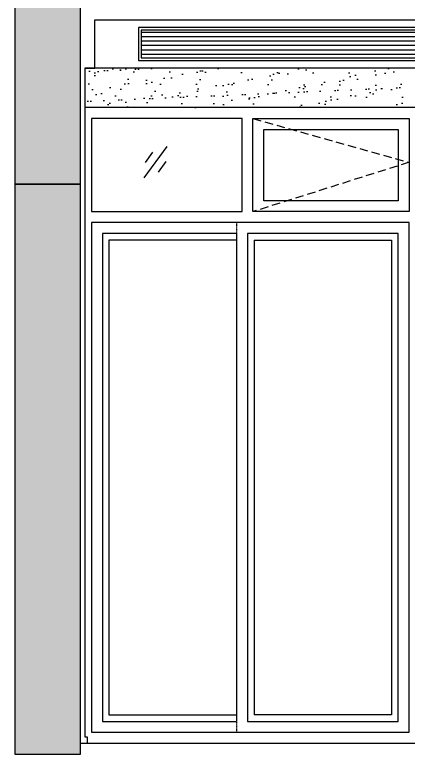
# Model space of a CAD drawing. Header units: millimetres. Extents: x -94739 to 67223, y -48947 to 34737.
# Drawn here: x -54804 to -53008, y -47158 to -43785 of the extents above; entities that cross this region are included whole.
import ezdxf
from ezdxf.xclip import XClip

# ---------------------------------------------------------------- set-up
doc = ezdxf.new("R2010")
doc.units = ezdxf.units.MM
doc.header["$XCLIPFRAME"] = 0
doc.linetypes.add('DASH', pattern=[0.35, 0.25, -0.1])
doc.linetypes.add('HIDDEN2', pattern=[0.1875, 0.125, -0.0625])
for name, color, linetype in [('DT-常规填充', 250, 'Continuous'), ('DT-深灰填充', 251, 'Continuous'), ('DT-通用', 200, 'Continuous'), ('PUB_HATCH', 9, 'Continuous'), ('WINDOW', 4, 'Continuous'), ('玻璃', 30, 'Continuous')]:
    doc.layers.add(name, color=color, linetype=linetype)

# ---------------------------------------------------------------- blocks, each defined once
blk = doc.blocks.new('*U138')
at = {"layer": 'DT-深灰填充'}
blk.add_hatch(color=256, dxfattribs=at).paths.add_polyline_path([(0, -1000), (300, -1000), (300, 0), (0, 0)])
at = {"layer": 'DT-通用', "color": 200, "ltscale": 10}
blk.add_lwpolyline([(0, -1000), (300, -1000), (300, 0), (0, 0)], close=True, dxfattribs=at)
blk = doc.blocks.new('*U136')
at = {"layer": 'DT-常规填充'}
h = blk.add_hatch(dxfattribs=at)
h.set_pattern_fill('钢筋混凝土', color=256, scale=10, style=0, pattern_type=2)
h.set_pattern_definition([(45, (-188199.607, 178096.64), (-35.355339, 35.355339), []), (50, (-188199.61, 178096.64), (71.726018, -6.275213), [7.5, -82.5]), (355, (-188199.61, 178096.64), (-13.875133, 75.219213), [6, -66]), (100.4514, (-188193.63, 178096.12), (57.850938, 68.943954), [6.37402, -70.114211]), (46.1842, (-188199.61, 178116.64), (106.724105, -16.5519), [11.25, -123.75]), (96.6356, (-188190.71, 178115.26), (93.46627, 97.411787), [9.56103, -105.1713]), (351.1842, (-188199.61, 178116.64), (93.466195, 97.41186), [9, -99]), (21, (-188189.61, 178111.64), (59.690705, -40.261889), [7.5, -82.5]), (326, (-188189.61, 178111.64), (24.331533, 72.515005), [6, -66]), (71.4514, (-188184.63, 178108.29), (84.022263, 32.25305), [6.37402, -70.114211]), (37.5, (-188199.607, 178096.642), (1.2159855, 33.2893854), [0.5, -65.2, 0.5, -67, 0.5, -66.25]), (7.5, (-188199.607, 178096.642), (26.3069537, 39.441171), [0.5, -38.2, 0.5, -63.7, 0.5, -25.25]), (327.5, (-188221.907, 178096.642), (53.3822436, -2.2554872), [0.5, -25, 0.5, -78, 0.5, -103.5]), (317.5, (-188231.907, 178096.64), (58.318617, 10.010498), [0.5, -32.5, 0.5, -51.8, 0.5, -73.5])])
h.paths.add_polyline_path([(-2600, 300), (0, 300), (0, 0), (-2600, 0)])
at = {"layer": 'DT-通用', "color": 200, "ltscale": 10}
blk.add_lwpolyline([(-2600, 300), (0, 300), (0, 0), (-2600, 0)], close=True, dxfattribs=at)
blk = doc.blocks.new('海龙_08210000')
at = {"layer": 'PUB_HATCH', "color": 136}
blk.add_line((750, 875), (750, -1350), dxfattribs=at)
at = {"layer": 'WINDOW', "color": 136}
for p, q in [((-600, -1350), (-600, 875)), ((87.5, -1350), (-600, -1350)), ((750, -1350), (137.5, -1350))]:
    blk.add_line(p, q, dxfattribs=at)
blk.add_lwpolyline([(850, -1450), (-700, -1450), (-700, 1450), (850, 1450)], close=True, dxfattribs=at)
at = {"layer": '玻璃', "color": 136}
for p, q in [((62.5, 1400), (-650, 1400)), ((112.5, 1400), (800, 1400)), ((12.5, 1350), (-600, 1350)), ((-600, 1350), (-600, 1025)), ((12.5, 1025), (12.5, 1350)), ((-600, 1025), (12.5, 1025)), ((-600, 875), (87.5, 875)), ((57.5, 845), (-570, 845)), ((57.5, 845), (57.5, -1320)), ((87.5, 875), (87.5, -1350)), ((137.5, 875), (750, 875)), ((137.5, 875), (137.5, -1350)), ((137.5, 845), (720, 845))]:
    blk.add_line(p, q, dxfattribs=at)
at = {"layer": '玻璃', "color": 251}
for p, q in [((559, 1129.7), (454.1, 1272.8)), ((553.8, 1199.3), (518.9, 1247)), ((494.2, 1155.5), (459.2, 1203.2))]:
    blk.add_line(p, q, dxfattribs=at)
at = {"layer": '玻璃', "color": 136, "linetype": 'DASH', "ltscale": 0.5}
blk.add_line((137.5, 925), (137.5, -1400), dxfattribs=at)
at = {"layer": '玻璃', "color": 136}
for points in [[(-650, 1400), (-650, 975), (62.5, 975), (62.5, 1400)], [(800, 1400), (800, 975), (112.5, 975), (112.5, 1400)], [(-650, -1400), (-650, 925), (800, 925), (800, -1400), (-650, -1400)], [(87.5, -1350), (-600, -1350), (-600, 875)], [(-570, 845), (-570, -1320), (57.5, -1320)], [(750, 875), (750, -1350), (137.5, -1350)], [(720, 845), (720, -1320), (137.5, -1320)]]:
    blk.add_lwpolyline(points, dxfattribs=at)
at = {"layer": '玻璃', "color": 250, "linetype": 'HIDDEN2', "ltscale": 300}
blk.add_lwpolyline([(62.5, 1400), (-650, 1200), (62.5, 975)], dxfattribs=at)
at = {"layer": '玻璃', "color": 250}
for points in [[(-495.1, -250, 0, 0, 0), (-307.3, -250, 40, 0, 0), (-157.3, -250, 0, 0, 0)], [(645.1, -250, 0, 0, 0), (482.3, -250, 40, 0, 0), (332.3, -250, 0, 0, 0)]]:
    blk.add_lwpolyline(points, format="xyseb", dxfattribs=at)
blk = doc.blocks.new('*U406')
at = {"color": 3}
blk.add_lwpolyline([(0, 3080), (0, 30), (-10, 30), (-10, 0)], dxfattribs=at)
blk = doc.blocks.new('*U407')
at = {"ltscale": 0.2}
h = blk.add_hatch(dxfattribs=at)
h.set_pattern_fill('_USER', color=8, scale=20, style=0, pattern_type=0)
h.set_pattern_definition([(0, (-213183.44, 824535.948), (0, 20), [])])
h.paths.add_polyline_path([(-12, 138), (-2858, 138), (-2858, 12), (-12, 12)])
at = {"color": 136}
blk.add_lwpolyline([(0, 150), (-2870, 150), (-2870, 0), (0, 0)], close=True, dxfattribs=at)
at = {"color": 8, "ltscale": 0.2}
blk.add_lwpolyline([(-12, 138), (-2858, 138), (-2858, 12), (-12, 12)], close=True, dxfattribs=at)

msp = doc.modelspace()

# ---------------------------------------------------------------- hatches: boundary and pattern name
h = msp.add_hatch()
h.set_pattern_fill('AR-SAND', color=250, scale=2, angle=45)
h.set_pattern_definition([(82.5, (-1938.33, -178287.796), (-71.47627, 66.9507), [0, -77.216, 0, -86.36, 0, -82.55]), (52.5, (-1938.33, -178287.8), (-37.80219, 164.94657), [0, -41.656, 0, -69.596, 0, -26.67]), (12.5, (-1982.51, -178331.98), (111.659965, 112.06646), [0, -25.4, 0, -91.44, 0, -119.38]), (2.5, (-1982.51, -178331.98), (76.45622, 139.51016), [0, -12.7, 0, -59.944, 0, -68.58])])
h.paths.add_polyline_path([(-54484.2, -44027.9), (-54371.2, -44027.9), (-53031.5, -44027.9), (-53031.5, -44207.9), (-54484.2, -44207.9)])

# ---------------------------------------------------------------- linework, layer by layer
at = {"color": 160}
msp.add_line((-54504.2, -47107.9), (-51104.2, -47107.9), dxfattribs=at)
at = {"color": 3}
for points in [[(-54484.2, -44027.9), (-54439.2, -44027.9), (-54439.2, -43807.9), (-51169.2, -43807.9), (-51169.2, -44027.9), (-51124.2, -44027.9)], [(-51169.2, -44027.9), (-54484.2, -44027.9)]]:
    msp.add_lwpolyline(points, dxfattribs=at)

# ---------------------------------------------------------------- block references
for name, p in [('*U138', (-54804.2, -43557.9)), ('*U407', (-51369.2, -43992.9))]:
    msp.add_blockref(name, p)
at = {"xscale": -1}
msp.add_blockref('*U406', (-54484.2, -47107.9), dxfattribs=at)
ref = msp.add_blockref('海龙_08210000', (-53654.2, -45657.9), dxfattribs=dict(xscale=-1))
XClip(ref).set_block_clipping_path([(-679.9996508614, -1449.3146685251), (830.0000009852, 1450)])
at = {"xscale": -1, "rotation": 89.9999999999992}
msp.add_blockref('*U136', (-54504.2, -47157.9), dxfattribs=at)

doc.saveas('drawing.dxf')
